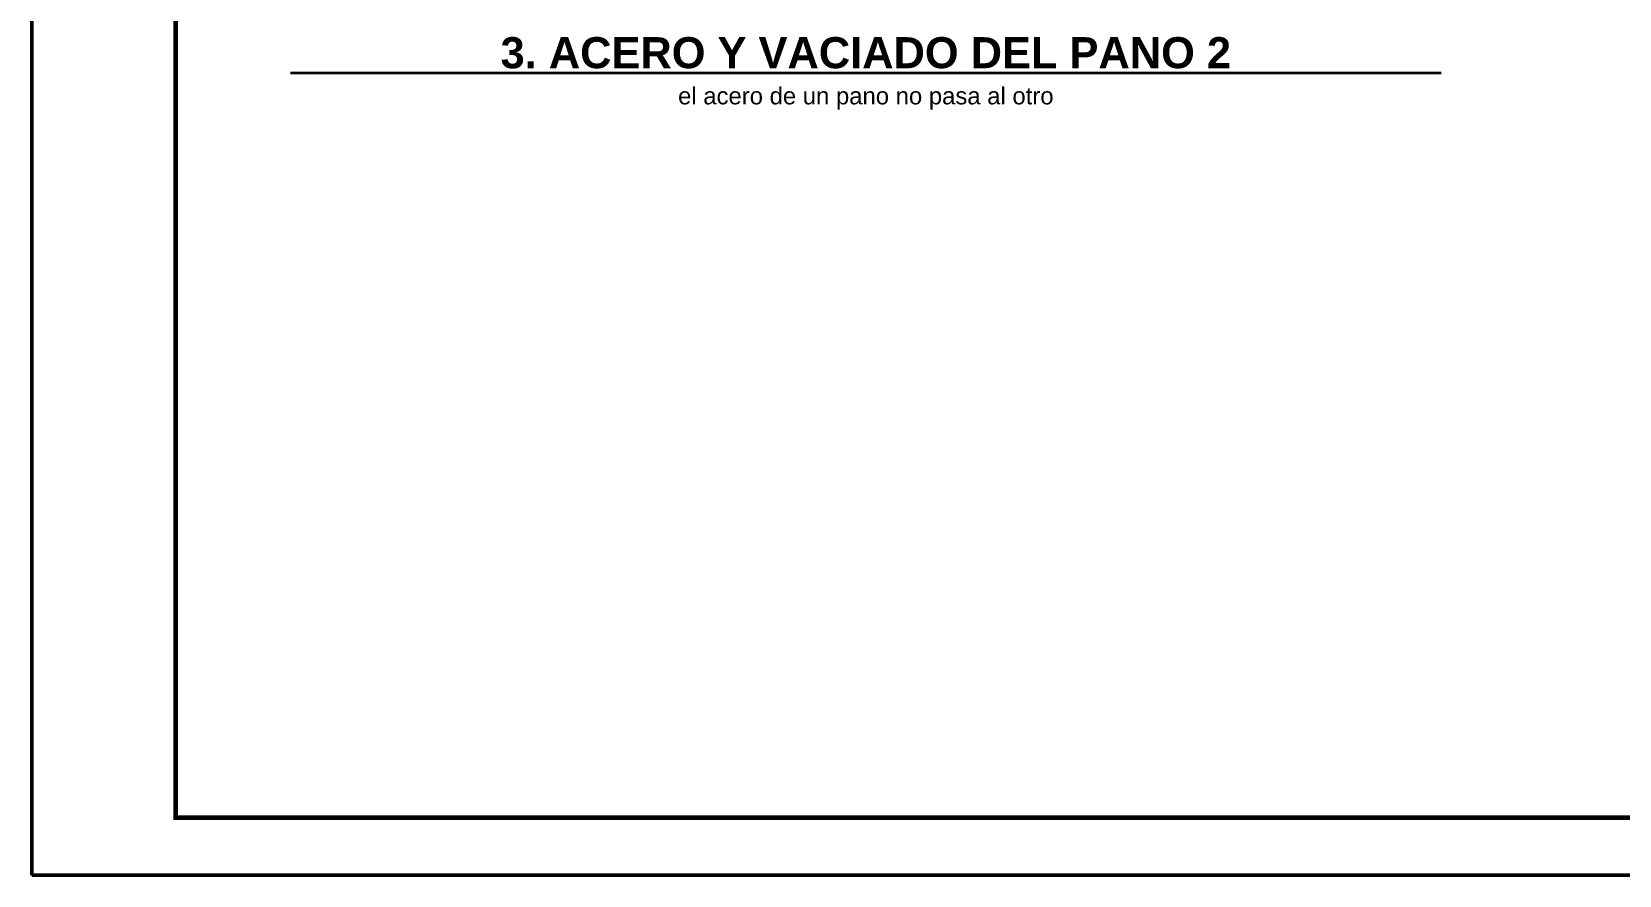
# Model space of a CAD drawing. Header units: metres. Extents: x 0 to 28.4, y 0 to 5.9.
# Drawn here: x 10 to 12.76, y 0 to 1.466 of the extents above; entities that cross this region are included whole.
import ezdxf
from ezdxf.enums import TextEntityAlignment as Align

# ---------------------------------------------------------------- set-up
doc = ezdxf.new("R2010")
doc.units = ezdxf.units.M
doc.header["$LTSCALE"] = 0.25
doc.layers.add('MARCO', color=7, linetype='CONTINUOUS', lineweight=50)
doc.layers.add('TITULOS', color=160, linetype='CONTINUOUS', lineweight=35)
doc.layers.add('TEXTOS', color=7, linetype='CONTINUOUS')
doc.styles.get("Standard").update_dxf_attribs({"font": 'arial.ttf'})
doc.styles.add('TITULOS', font='arialbd.ttf')

msp = doc.modelspace()

# ---------------------------------------------------------------- linework, layer by layer
at = {"layer": 'MARCO'}
msp.add_lwpolyline([(10, 0), (18.41, 0), (18.41, 5.94), (10, 5.94)], close=True, dxfattribs=at)
at = {"layer": 'MARCO', "const_width": 0.008}
msp.add_lwpolyline([(10.25, 0.1), (18.31, 0.1), (18.31, 5.84), (10.25, 5.84)], close=True, dxfattribs=at)
at = {"layer": 'TITULOS'}
msp.add_line((10.45, 1.395), (12.45, 1.395), dxfattribs=at)

# ---------------------------------------------------------------- texts
at = {"layer": 'TEXTOS'}
msp.add_text('el acero de un pano no pasa al otro', height=0.0297, dxfattribs=at).set_placement((11.45, 1.355), align=Align.MIDDLE_CENTER)
at = {"layer": 'TITULOS', "style": 'TITULOS'}
msp.add_text('3. ACERO Y VACIADO DEL PANO 2', height=0.054, dxfattribs=at).set_placement((11.45, 1.43), align=Align.MIDDLE_CENTER)

doc.saveas('drawing.dxf')
